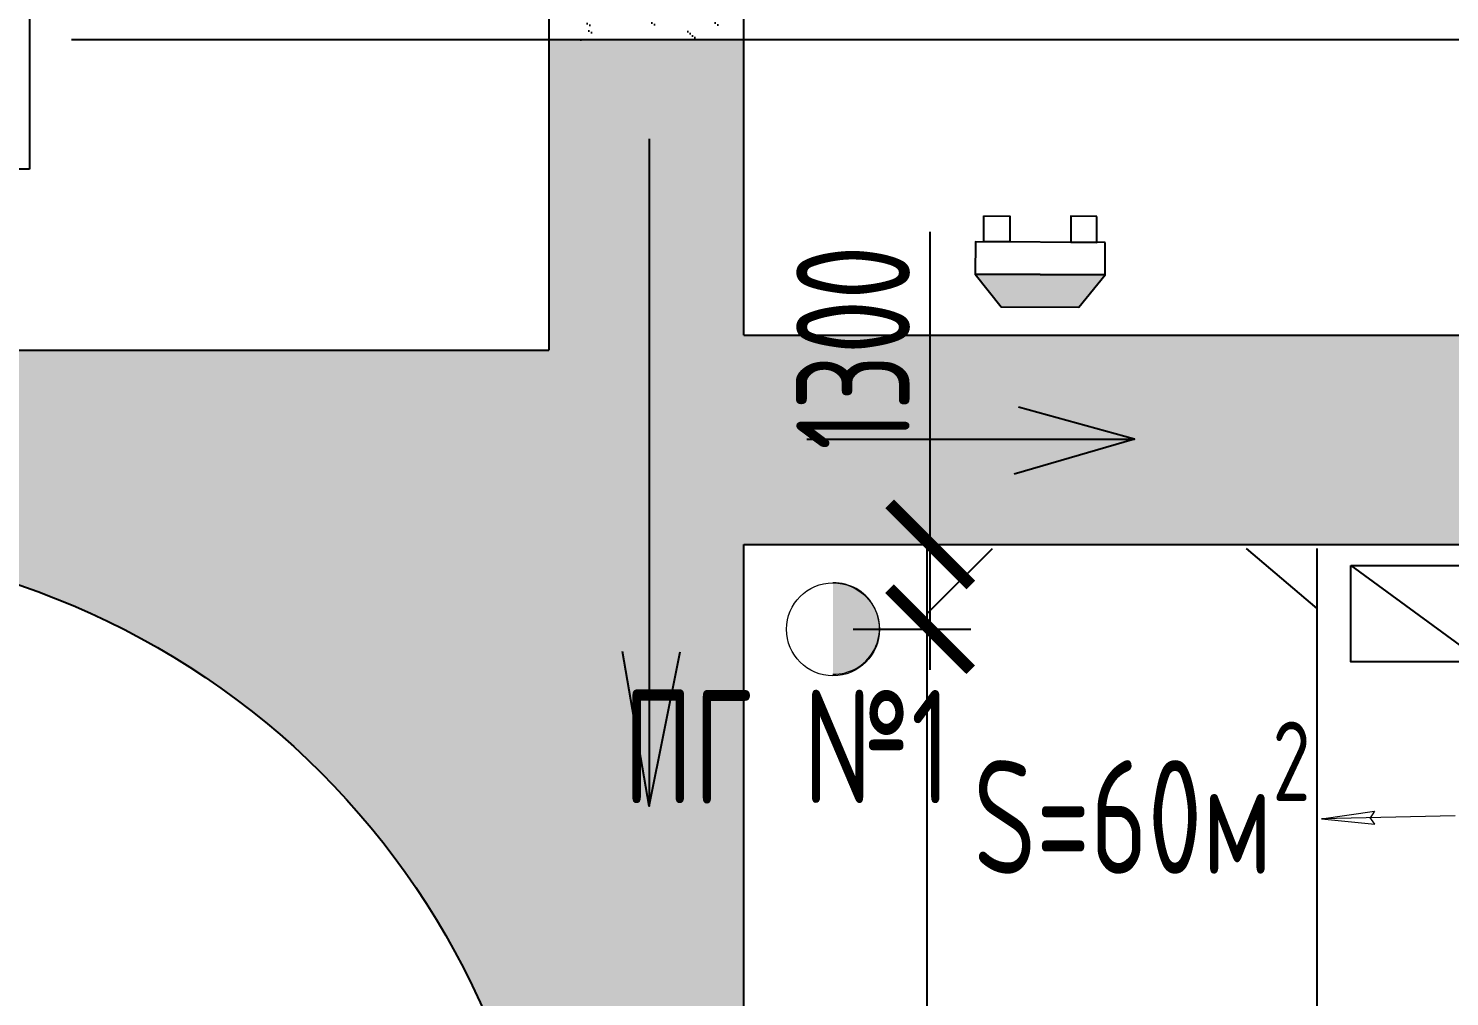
# Paper-space layout 'СГП' of a CAD drawing. Header units: millimetres. Extents: x 1 to 2190, y 0 to 1001.
# Drawn here: x 387.87 to 431.65, y 342.66 to 372.5 of the extents above; entities that cross this region are included whole.
import ezdxf

# ---------------------------------------------------------------- set-up
doc = ezdxf.new("R2010")
doc.units = ezdxf.units.MM
doc.header["$LTSCALE"] = 0.5
doc.layers.add('ЛИНИИ_01', color=7, linetype='Continuous', lineweight=9)
doc.layers.add('ТОНКИЕе', color=7, linetype='Continuous', lineweight=25)
for name, color, linetype in [('размеры', 7, 'Continuous'), ('текст', 7, 'Continuous'), ('тонкие', 7, 'Continuous')]:
    doc.layers.add(name, color=color, linetype=linetype)
doc.styles.add('Наклонный', font='isocpeur.ttf', dxfattribs={"width": 0.7, "height": 3.5})
doc.dimstyles.new('СТРОИТЕЛЬНЫЙ', dxfattribs={"dimtxt": 3.5, "dimasz": 2.5, "dimexe": 1.25, "dimexo": 0.625, "dimtad": 1, "dimdec": 0, "dimlfac": 500, "dimdsep": 46, "dimtxsty": 'Наклонный', "dimblk1": 'ARCHTICK', "dimblk2": 'ARCHTICK', "dimsah": 1, "dimcen": 0, "dimdle": 1.25, "dimadec": 0, "dimazin": 0, "dimtfac": 0.75, "dimtdec": 0, "dimtmove": 0, "dimatfit": 3, "dimldrblk": 'ARCHTICK', "dimfxl": 1, "dimtolj": 1, "dimtzin": 0, "dimarcsym": 0})
pattern_1 = [(37.5, (-0.0765, 0.0526), (-0.048001, 1.4682397), [0, -1.15824, 0, -1.2954, 0, -1.23825]), (7.5, (-0.0765, 0.0526), (1.34857, 2.150475), [0, -0.62484, 0, -1.04394, 0, -0.40005]), (327.5, (-1.0138, 0.0526), (2.372977, 0.0043116), [0, -0.381, 0, -1.3716, 0, -1.7907]), (317.5, (-1.0138, 0.0526), (2.290669, 0.668788), [0, -0.1905, 0, -0.89916, 0, -1.0287])]

# ---------------------------------------------------------------- blocks, each defined once
blk = doc.blocks.new('_ArchTick')
at = {"color": 0, "linetype": 'ByBlock', "const_width": 0.15}
blk.add_lwpolyline([(-0.5, -0.5), (0.5, 0.5)], dxfattribs=at)
blk = doc.blocks.new('*D1040')
at = {"layer": 'Defpoints', "color": 0, "transparency": 16777216}
for p in [(409.906, 356.596), (415.65, 356.596), (412.656, 353.979)]:
    blk.add_point(p, dxfattribs=at)
at = {"layer": 'размеры', "color": 0, "lineweight": -2, "transparency": 16777216}
for p, q in [((415.65, 356.596), (415.65, 366.226)), ((410.531, 356.596), (416.9, 356.596)), ((415.65, 352.729), (415.65, 356.596)), ((413.281, 353.979), (416.9, 353.979))]:
    blk.add_line(p, q, dxfattribs=at)
at = {"layer": 'размеры', "color": 0, "lineweight": -2, "transparency": 16777216, "xscale": 2.5, "yscale": 2.5, "zscale": 2.5}
for p, rotation in [((415.65, 356.596), 90), ((415.65, 353.979), 270)]:
    blk.add_blockref('_ArchTick', p, dxfattribs=dict(at, rotation=rotation))
at = {"layer": 'размеры', "color": 0, "transparency": 16777216, "insert": (413.275, 362.661), "char_height": 3.5, "attachment_point": 5, "rotation": 90, "style": 'Наклонный'}
blk.add_mtext('\\A1;1300', dxfattribs=at)
blk = doc.blocks.new('*D1085')
at = {"layer": 'Defpoints', "color": 0, "transparency": 16777216}
for p in [(403.903, 403.639), (409.906, 384.109), (409.906, 363.044)]:
    blk.add_point(p, dxfattribs=at)
at = {"layer": 'размеры', "color": 0, "lineweight": -2, "transparency": 16777216}
for p, q in [((403.903, 403.014), (403.903, 382.859)), ((406.905, 384.109), (409.136, 391.546)), ((409.136, 391.546), (416.756, 391.546)), ((409.906, 363.669), (409.906, 385.359)), ((402.653, 384.109), (411.156, 384.109))]:
    blk.add_line(p, q, dxfattribs=at)
at = {"layer": 'размеры', "color": 0, "lineweight": -2, "transparency": 16777216, "xscale": 2.5, "yscale": 2.5, "zscale": 2.5, "rotation": 180}
blk.add_blockref('_ArchTick', (403.903, 384.109), dxfattribs=at)
at = {"layer": 'размеры', "color": 0, "lineweight": -2, "transparency": 16777216, "xscale": 2.5, "yscale": 2.5, "zscale": 2.5}
blk.add_blockref('_ArchTick', (409.906, 384.109), dxfattribs=at)
at = {"layer": 'размеры', "color": 0, "transparency": 16777216, "insert": (412.946, 393.921), "char_height": 3.5, "attachment_point": 5, "style": 'Наклонный'}
blk.add_mtext('\\A1;3000', dxfattribs=at)
blk = doc.blocks.new('*D1086')
at = {"layer": 'Defpoints', "color": 0, "transparency": 16777216}
for p in [(415.906, 384.551), (415.906, 384.109), (409.906, 363.044)]:
    blk.add_point(p, dxfattribs=at)
at = {"layer": 'размеры', "color": 0, "lineweight": -2, "transparency": 16777216}
for p, q in [((409.906, 363.669), (409.906, 385.359)), ((408.656, 384.109), (417.156, 384.109)), ((412.906, 384.109), (414.088, 380.171)), ((415.906, 383.926), (415.906, 382.859)), ((414.088, 380.171), (421.708, 380.171))]:
    blk.add_line(p, q, dxfattribs=at)
at = {"layer": 'размеры', "color": 0, "lineweight": -2, "transparency": 16777216, "xscale": 2.5, "yscale": 2.5, "zscale": 2.5, "rotation": 180}
blk.add_blockref('_ArchTick', (409.906, 384.109), dxfattribs=at)
at = {"layer": 'размеры', "color": 0, "lineweight": -2, "transparency": 16777216, "xscale": 2.5, "yscale": 2.5, "zscale": 2.5}
blk.add_blockref('_ArchTick', (415.906, 384.109), dxfattribs=at)
at = {"layer": 'размеры', "color": 0, "transparency": 16777216, "insert": (417.898, 382.546), "char_height": 3.5, "attachment_point": 5, "style": 'Наклонный'}
blk.add_mtext('\\A1;3000', dxfattribs=at)

psp = doc.layouts.new('СГП')

# ---------------------------------------------------------------- hatches: boundary and pattern name
at = {"layer": 'ЛИНИИ_01'}
h = psp.add_hatch(color=0, dxfattribs=at)
edge = h.paths.add_edge_path()
edge.add_line((412.6555, 355.412), (412.6555, 352.594))
edge.add_arc((412.6797, 354.003), 1.4092, 269.01734, 450.98266)
at = {"layer": 'тонкие', "transparency": 33554687}
h = psp.add_hatch(dxfattribs=at)
h.set_pattern_fill('AR-SAND', scale=0.03)
h.paths.add_polyline_path([(403.9028, 377.6455), (403.9028, 372.1466), (409.9063, 372.1466), (409.9063, 377.6455)], flags=16)
h.paths.add_polyline_path([(388.1299, 371.617), (437.0774, 371.617), (437.0774, 378.442), (388.1299, 378.442)], flags=9)
h = psp.add_hatch(dxfattribs=at)
h.set_pattern_fill('AR-SAND', scale=0.03)
h.set_pattern_definition(pattern_1)
h.paths.add_polyline_path([(403.9028, 377.6455), (403.9028, 372.1466), (409.9063, 372.1466), (409.9063, 377.6455)])
h = psp.add_hatch(dxfattribs=at)
h.set_pattern_fill('AR-SAND', scale=0.03)
h.set_pattern_definition(pattern_1)
edge = h.paths.add_edge_path()
edge.add_arc((379.9065, 332.5956), 24, 0, 180, ccw=False)
edge.add_arc((379.9065, 332.5956), 24, -66.47294, 0, ccw=False)
edge.add_line((389.4869, 310.5907), (405.2977, 310.5907))
edge.add_line((405.2977, 310.5907), (405.2977, 315.4809))
edge.add_line((405.2977, 315.4809), (406.3524, 312.8638))
edge.add_line((406.3524, 312.8638), (405.2977, 312.2521))
edge.add_line((405.2977, 312.2521), (405.2977, 310.5907))
edge.add_line((405.2977, 310.5907), (409.9527, 310.5907))
edge.add_line((409.9527, 310.5907), (409.9053, 332.3201))
edge.add_arc((379.9065, 332.5956), 30, 359.47375, 360.22855)
edge.add_line((409.9063, 332.7153), (409.9063, 356.5956))
edge.add_line((409.9063, 356.5956), (436.4629, 356.5956))
edge.add_line((436.4629, 356.5956), (436.4629, 358.9199))
edge.add_line((436.4629, 358.9199), (442.4629, 358.9199))
edge.add_line((442.4629, 358.9199), (442.4629, 360.7199))
edge.add_line((442.4629, 360.7199), (436.4629, 360.7199))
edge.add_line((436.4629, 360.7199), (436.4629, 363.0441))
edge.add_line((436.4629, 363.0441), (409.9063, 363.0441))
edge.add_line((409.9063, 363.0441), (409.9063, 372.1466))
edge.add_line((409.9063, 372.1466), (403.9028, 372.1466))
edge.add_line((403.9028, 372.1466), (403.9028, 362.586))
edge.add_line((403.9028, 362.586), (379.9065, 362.586))
edge.add_arc((379.9109, 332.5802), 30.0058, 90.00837, 115.44172)
edge.add_line((367.0207, 359.6761), (365.1801, 358.1752))
edge.add_line((365.1801, 358.1752), (362.1716, 356.7807))
edge.add_arc((379.9109, 332.5802), 30.0058, 126.24199, 144.96608)
edge.add_line((355.3418, 349.8054), (358.0278, 349.8218))
edge.add_line((358.0278, 349.8218), (355.4173, 348.7511))
edge.add_line((355.4173, 348.7511), (355.0481, 349.3786))
edge.add_arc((379.9109, 332.5802), 30.0058, 145.95531, 152.71116)
edge.add_line((353.2446, 346.3371), (353.2446, 320.5569))
edge.add_line((353.2446, 320.5569), (358.2177, 320.5874))
edge.add_line((358.2177, 320.5874), (355.6071, 319.5167))
edge.add_line((355.6071, 319.5167), (354.9889, 320.5676))
edge.add_line((354.9889, 320.5676), (353.2446, 320.5569))
edge.add_line((353.2446, 320.5569), (353.2446, 318.8233))
edge.add_arc((379.9109, 332.5802), 30.0058, 207.28884, 227.12521)
edge.add_line((359.495, 310.5907), (360.1063, 310.5907))
edge.add_line((360.1063, 310.5907), (360.1063, 315.4809))
edge.add_line((360.1063, 315.4809), (361.161, 312.8638))
edge.add_line((361.161, 312.8638), (360.1063, 312.2521))
edge.add_line((360.1063, 312.2521), (360.1063, 310.5907))
edge.add_line((360.1063, 310.5907), (363.6153, 310.5907))
edge.add_line((363.6153, 310.5907), (362.7445, 312.1932))
edge.add_line((362.7445, 312.1932), (365.8654, 310.5907))
edge.add_line((365.8654, 310.5907), (370.3261, 310.5907))
edge.add_arc((379.9065, 332.5956), 24, 180, 246.47294, ccw=False)
h.paths.add_polyline_path([(359.9263, 346.006), (359.9574, 345.8774), (364.9894, 352.6034), (364.9582, 352.732)], flags=16)
at = {"layer": 'тонкие'}
psp.add_hatch(color=256, dxfattribs=at).paths.add_polyline_path([(420.232, 363.9071), (421.0366, 364.9035), (417.0366, 364.9218), (417.8321, 363.9181)])

# ---------------------------------------------------------------- linework, layer by layer
at = {"layer": 'ЛИНИИ_01', "lineweight": 20}
for p, q in [((427.7053, 348.1363), (429.3349, 348.3718)), ((431.8195, 348.2281), (427.7053, 348.1363)), ((427.7053, 348.1363), (429.3438, 347.9738)), ((429.3438, 347.9738), (429.1906, 348.1911)), ((429.3349, 348.3718), (429.1916, 348.1479))]:
    psp.add_line(p, q, dxfattribs=at)
at = {"layer": 'ЛИНИИ_01', "color": 0}
psp.add_circle((412.6555, 353.9788), 1.4332, dxfattribs=at)
psp.add_arc((412.6797, 354.003), 1.4092, 269.01734, 90.98266, dxfattribs=at)
at = {"layer": 'тонкие'}
for points in [[(417.3071, 366.7206), (418.1071, 366.7169), (418.1034, 365.9169), (417.3034, 365.9206)], [(420.7827, 366.7046), (419.9827, 366.7083), (419.979, 365.9083), (420.779, 365.9047)], [(421.0412, 365.9035), (417.0412, 365.9218), (417.0366, 364.9218), (421.0366, 364.9035)], [(421.0366, 364.9035), (417.0366, 364.9218), (417.8321, 363.9181), (420.232, 363.9071)]]:
    psp.add_lwpolyline(points, close=True, dxfattribs=at)
at = {"layer": 'ТОНКИЕе'}
for p, q in [((387.9028, 468.6925), (387.9028, 368.1618)), ((387.9028, 368.1618), (365.2309, 368.1618))]:
    psp.add_line(p, q, dxfattribs=at)
for points in [[(409.9063, 363.0441), (409.9063, 518.0621)], [(403.9028, 444.6925), (403.9028, 362.586)], [(445.0587, 362.4867), (441.0834, 372.1466), (389.1951, 372.1466)], [(406.9938, 369.0978), (406.9938, 348.5262), (407.9529, 353.2803)], [(409.9063, 363.0441), (436.4629, 363.0441)], [(379.9065, 362.586), (403.9028, 362.586)], [(411.8486, 359.8394), (421.9424, 359.8394), (418.375, 360.8215)], [(421.9424, 359.8394), (418.2342, 358.7583)], [(409.9063, 331.85), (409.9063, 356.5956)], [(409.9063, 356.5956), (436.4629, 356.5956)], [(427.5594, 356.4667), (427.5594, 336.4667), (415.5594, 336.4667), (415.5594, 356.4667)], [(415.5594, 354.4614), (417.5667, 356.4667)], [(425.3797, 356.4667), (427.5594, 354.6222)], [(428.6087, 355.948), (432.6686, 352.9763)], [(406.9938, 348.5262), (406.1747, 353.2889)]]:
    psp.add_lwpolyline(points, dxfattribs=at)
psp.add_lwpolyline([(428.6087, 355.948), (436.7285, 355.948), (436.7285, 352.9763), (428.6087, 352.9763)], close=True, dxfattribs=at)
at = {"layer": 'ТОНКИЕе', "color": 0}
psp.add_circle((379.9065, 332.5956), 24, dxfattribs=at)

# ---------------------------------------------------------------- texts
at = {"layer": 'текст', "color": 0, "style": 'Наклонный', "width": 0.7}
psp.add_text('ПГ №1', height=3.5, dxfattribs=at).set_placement((406.1882, 348.6064))
at = {"layer": 'ТОНКИЕе', "insert": (416.9767, 351.1345), "char_height": 3.5, "attachment_point": 1, "style": 'Наклонный'}
psp.add_mtext_dynamic_manual_height_columns('\\A1;S=60м{\\H0.7x;\\S2^ ;}', width=1.573889, gutter_width=35, heights=[0], dxfattribs=at)

# ---------------------------------------------------------------- dimensions: what is measured, and where the dimension line sits
at = {"layer": 'размеры'}
dim = psp.add_linear_dim(base=(409.9063, 384.1085), p1=(403.9028, 403.6392), p2=(409.9063, 363.0441), text='3000', dimstyle='СТРОИТЕЛЬНЫЙ', override={"dimtmove": 1}, dxfattribs=at)
dim.commit()
dim.dimension.update_dxf_attribs({"geometry": '*D1085', "text_midpoint": (409.7608, 393.921)})
dim = psp.add_linear_dim(base=(415.9063, 384.1085), p1=(409.9063, 363.0441), p2=(415.9063, 384.5508), dimstyle='СТРОИТЕЛЬНЫЙ', override={"dimtmove": 1}, dxfattribs=at)
dim.commit()
dim.dimension.update_dxf_attribs({"geometry": '*D1086', "text_midpoint": (414.7125, 382.546)})
dim = psp.add_linear_dim(base=(415.6495, 356.5956), p1=(412.6555, 353.9788), p2=(409.9063, 356.5956), angle=90, text='1300', dimstyle='СТРОИТЕЛЬНЫЙ', dxfattribs=at)
dim.commit()
dim.dimension.update_dxf_attribs({"geometry": '*D1040', "text_midpoint": (413.2745, 362.6606)})

doc.saveas('drawing.dxf')
